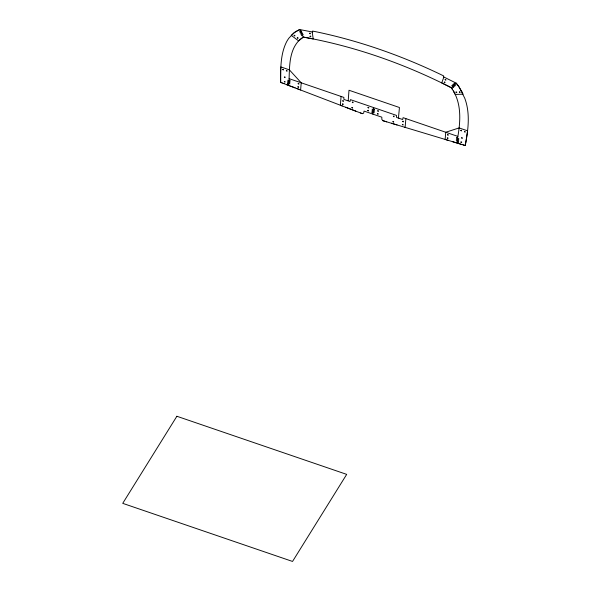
<?xml version="1.0" encoding="UTF-8"?>
<svg xmlns="http://www.w3.org/2000/svg" width="591" height="591" viewBox="0 0 591 591"><rect width="100%" height="100%" fill="white"/><g stroke="black" fill="none" stroke-linecap="round" stroke-linejoin="round"><path stroke-width="0.89" d="M289.095 78.544C289.538 65.49 289.413 50.198 299.245 40.225M280.659 71.851L280.636 82.356L282.114 82.925M280.666 71.467L280.851 67.315M341.096 96.444L340.35 105.205L342.3 105.959M372.914 114.203L372.914 113.199L371.813 112.423L374.28 112.733L371.909 111.337L374.369 111.625L372.012 110.214L374.458 110.51L372.123 109.15L374.531 109.416L373.468 108.508L373.482 107.525M405.869 118.606L405.116 127.368L382.961 120.712L381.83 119.404L381.845 117.181L364.049 111.086L363.635 113.184L362.349 113.657L360.48 112.947M467.54 131.195L465.774 142.778M457.892 136.307C460.515 121.258 461.46 104.585 453.378 90.933M465.664 143.332L465.228 145.519L463.248 144.928M457.981 85.407L456.089 83.08L443.871 77.015L441.728 82.917L451.347 87.734L453.962 91.982M288.024 85.185L280.636 82.356C280.651 68.822 280.319 54.416 286.495 41.991A69.708 46.918 31.9 0 1 288.955 38.097L294.059 32.756L299.659 29.55L312.188 31.951L313.223 38.947L303.36 37.093L298.61 40.868L291.23 35.371L295.434 31.744L299.659 29.55L300.272 30.71L301.595 31.205L299.74 31.552L299.726 31.973L302.164 32.32L300.228 33.022L302.725 33.48L300.826 34.234L303.309 34.692L301.425 35.438L302.725 35.918L303.36 37.093A393.547 264.886 31.9 0 1 451.347 87.734L452.115 87.047L453.445 87.453L451.79 85.496L454.213 86.714L452.543 84.749L454.974 85.976L453.319 83.988L455.735 85.237L454.154 83.205L455.292 83.759L456.089 83.08L458.601 86.286M299.319 40.151L301.041 38.651M301.898 38.016L302.296 37.743M302.385 37.684L302.924 37.351M399.065 118.215L398.46 117.853L399.457 107.51L348.993 90.246L348.217 100.618L347.582 100.596M443.871 77.015L443.331 76.66L443.678 75.921A404.111 271.993 31.9 0 0 312.558 31.05L312.779 31.929L312.233 31.988M455.196 94.457L463.071 94.168L461.94 91.849M391.427 123.26L397.071 124.952M462.258 144.625L445.134 139.417L445.747 132.251L459.089 127.922L467.577 130.825M386.728 121.849L382.961 120.712M404.695 127.242L448.237 140.355M461.763 144.477L465.228 145.519C467.865 131.778 469.911 117.343 466.425 103.558A69.708 46.918 31.9 0 0 464.762 98.246L459.296 87.305M452.736 141.737L457.301 143.125L457.449 142.143L458.586 142.239L456.252 140.761L458.712 141.064L456.348 139.653L458.808 139.934L456.451 138.545L458.889 138.841L456.57 137.489L457.744 137.326L457.877 136.403L403.077 117.653L402.663 119.53L396.509 117.41L396.531 115.415L350.441 99.643L350.02 101.519L343.866 99.399L343.888 97.404L289.095 78.655L289.073 79.63L290.166 80.509L287.728 80.273L290.078 81.617L287.625 81.359L289.989 82.725L287.529 82.489L289.893 83.833L287.433 83.634L288.541 84.343L288.519 85.37L290.026 85.946M457.796 143.273L460.766 144.174M280.873 66.938L289.361 69.841L301.225 82.799L300.612 89.965L296.83 88.532M290.92 86.279L295.123 87.874M286.546 84.624L362.349 113.657M283.096 83.301L284.086 83.678M345.75 107.281L355.804 111.152M458.047 85.503L459.214 87.195M458.682 86.397L461.83 91.642M451.783 88.369L452.093 88.82M452.241 89.049L452.566 89.566M454.043 92.122L454.331 92.676M454.427 92.861L454.93 93.88M282.712 69.502C283.931 71.127 283.636 68.349 282.712 69.502M284.352 77.155C285.571 78.758 285.29 76.047 284.36 77.126M284.33 81.676C285.497 83.316 285.261 80.575 284.33 81.676M286.347 70.75C287.485 72.338 287.381 69.76 286.362 70.698M294.133 35.504C295.352 37.122 295.049 34.396 294.133 35.475M297.303 37.868C298.477 39.501 298.27 36.768 297.303 37.868M297.871 86.914C299.068 88.524 298.81 85.843 297.886 86.862M298.152 83.686C299.349 85.296 299.083 82.614 298.16 83.634M309.588 33.325C310.748 34.958 310.585 32.254 309.595 33.303M310.031 36.31C311.198 37.913 311.006 35.253 310.039 36.258M342.44 104.09C343.607 105.686 343.415 103.026 342.448 104.038M342.714 100.898C343.918 102.524 343.637 99.798 342.714 100.898M351.844 107.702C353.078 109.283 352.775 106.631 351.852 107.651M352.31 102.221C353.388 103.839 353.44 101.172 352.317 102.191M367.735 110.495C368.969 112.12 368.621 109.342 367.735 110.495M367.986 107.584C369.139 109.187 369.043 106.52 367.986 107.555M377.442 113.812C378.609 115.452 378.417 112.674 377.442 113.812M377.686 110.901C378.838 112.504 378.705 109.852 377.693 110.879M392.889 121.746C394.131 123.349 393.813 120.66 392.897 121.724M393.362 116.264C394.522 117.89 394.345 115.179 393.362 116.242M402.36 124.59C403.616 126.171 403.239 123.534 402.368 124.538M402.634 121.399C403.83 123.054 403.483 120.254 402.634 121.399M444.21 82.223C445.326 83.848 445.259 81.159 444.218 82.193M445.126 79.704C446.168 81.307 446.242 78.736 445.134 79.652M447.247 138.028C448.362 139.668 448.251 136.957 447.247 138.028M447.527 134.8C448.643 136.44 448.525 133.729 447.527 134.8M455.957 92.159C457.006 93.777 457.087 91.162 455.964 92.137M459.34 92.033C460.559 93.674 460.204 90.896 459.34 92.033M460.81 130.441C461.999 132.081 461.682 129.311 460.81 130.441M460.891 142.091C462.103 143.709 461.83 140.968 460.891 142.091M461.608 137.895C462.797 139.506 462.502 136.853 461.615 137.843M464.445 131.69C465.501 133.307 465.568 130.692 464.445 131.66M176.879 416.263L122.729 503.347L292.538 561.45L346.688 474.374L176.879 416.263"/></g></svg>
